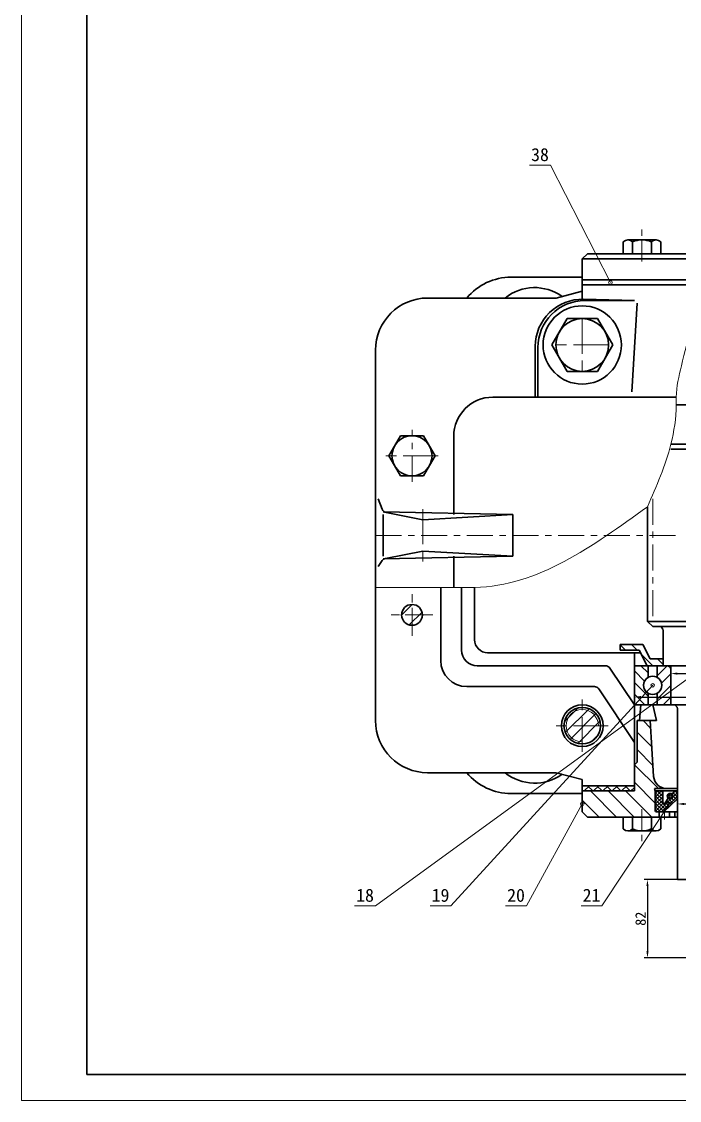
# Model space of a CAD drawing. Header units: millimetres. Extents: x 0 to 1189, y 0 to 841.
# Drawn here: x 0 to 252.2, y 0 to 413.7 of the extents above; entities that cross this region are included whole.
import ezdxf
from ezdxf.enums import TextEntityAlignment as Align

# ---------------------------------------------------------------- set-up
doc = ezdxf.new("R2010")
doc.units = ezdxf.units.MM
for name, color, linetype, lineweight in [('剖面线', 7, 'Continuous', 15), ('尺寸', 3, 'Continuous', 15), ('文字', 7, 'Continuous', 15), ('标注', 7, 'Continuous', 15), ('粗实线', 7, 'Continuous', 30), ('细实线', 7, 'Continuous', 15)]:
    doc.layers.add(name, color=color, linetype=linetype, lineweight=lineweight)
doc.styles.get("Standard").update_dxf_attribs({"font": ''})
doc.styles.get('Standard').set_extended_font_data('SimSun')
doc.dimstyles.new('ISO-25', dxfattribs={"dimtxt": 2.5, "dimasz": 2.5, "dimexe": 1.25, "dimexo": 0.625, "dimtad": 1, "dimtxsty": 'Standard', "dimcen": 2.5, "dimadec": 0, "dimazin": 0, "dimtfac": 1, "dimtmove": 0, "dimatfit": 3, "dimfxl": 1, "dimarcsym": 0})

# ---------------------------------------------------------------- blocks, each defined once
blk = doc.blocks.new('*D16')
at = {"layer": 'Defpoints', "color": 0, "transparency": 16777216}
for p in [(268.93, 84.67), (239.93, 54.67), (268.93, 54.67)]:
    blk.add_point(p, dxfattribs=at)
at = {"layer": '尺寸', "color": 0, "lineweight": -2, "transparency": 16777216}
for p, q in [((268.31, 84.67), (238.68, 84.67)), ((239.93, 82.17), (239.93, 57.17)), ((268.31, 54.67), (238.68, 54.67))]:
    blk.add_line(p, q, dxfattribs=at)
at = {"layer": '尺寸', "color": 0, "transparency": 16777216}
for points in [[(239.52, 82.17), (240.35, 82.17), (239.93, 84.67)], [(239.52, 57.17), (240.35, 57.17), (239.93, 54.67)]]:
    blk.add_solid(points, dxfattribs=at)
at = {"layer": '尺寸', "color": 0, "transparency": 16777216, "insert": (237.31, 69.67), "char_height": 4, "attachment_point": 5, "rotation": 90}
blk.add_mtext('82', dxfattribs=at)
blk = doc.blocks.new('*D21')
at = {"layer": 'Defpoints', "color": 0, "transparency": 16777216}
for p in [(234.93, 154.67), (302.93, 154.67), (302.93, 154.67)]:
    blk.add_point(p, dxfattribs=at)
at = {"layer": '尺寸', "color": 0, "lineweight": -2, "transparency": 16777216}
for p, q in [((234.93, 155.29), (234.93, 155.92)), ((237.43, 154.67), (300.43, 154.67)), ((302.93, 155.29), (302.93, 155.92))]:
    blk.add_line(p, q, dxfattribs=at)
at = {"layer": '尺寸', "color": 0, "transparency": 16777216}
for points in [[(237.43, 155.08), (237.43, 154.25), (234.93, 154.67)], [(300.43, 155.08), (300.43, 154.25), (302.93, 154.67)]]:
    blk.add_solid(points, dxfattribs=at)
at = {"layer": '尺寸', "color": 0, "transparency": 16777216, "insert": (268.93, 157.73), "char_height": 4, "attachment_point": 5}
blk.add_mtext('%%c68H7/k6', dxfattribs=at)
blk = doc.blocks.new('*D22')
at = {"layer": 'Defpoints', "color": 0, "transparency": 16777216}
for p in [(248.93, 163.67), (288.93, 163.67), (288.93, 163.67)]:
    blk.add_point(p, dxfattribs=at)
at = {"layer": '尺寸', "color": 0, "lineweight": -2, "transparency": 16777216}
for p, q in [((248.93, 164.29), (248.93, 164.92)), ((251.43, 163.67), (286.43, 163.67)), ((288.93, 164.29), (288.93, 164.92))]:
    blk.add_line(p, q, dxfattribs=at)
at = {"layer": '尺寸', "color": 0, "transparency": 16777216}
for points in [[(251.43, 164.08), (251.43, 163.25), (248.93, 163.67)], [(286.43, 164.08), (286.43, 163.25), (288.93, 163.67)]]:
    blk.add_solid(points, dxfattribs=at)
at = {"layer": '尺寸', "color": 0, "transparency": 16777216, "insert": (268.93, 166.29), "char_height": 4, "attachment_point": 5}
blk.add_mtext('%%c40k6', dxfattribs=at)
blk = doc.blocks.new('*D28')
at = {"layer": 'Defpoints', "color": 0, "transparency": 16777216}
for p in [(251.43, 113.67), (286.43, 113.67), (286.43, 113.67)]:
    blk.add_point(p, dxfattribs=at)
at = {"layer": '尺寸', "color": 0, "lineweight": -2, "transparency": 16777216}
for p, q in [((251.43, 114.29), (251.43, 114.92)), ((253.93, 113.67), (283.93, 113.67)), ((286.43, 114.29), (286.43, 114.92))]:
    blk.add_line(p, q, dxfattribs=at)
at = {"layer": '尺寸', "color": 0, "transparency": 16777216}
for points in [[(253.93, 114.08), (253.93, 113.25), (251.43, 113.67)], [(283.93, 114.08), (283.93, 113.25), (286.43, 113.67)]]:
    blk.add_solid(points, dxfattribs=at)
at = {"layer": '尺寸', "color": 0, "transparency": 16777216, "insert": (268.93, 116.29), "char_height": 4, "attachment_point": 5}
blk.add_mtext('%%c35f9', dxfattribs=at)

msp = doc.modelspace()

# ---------------------------------------------------------------- hatches: boundary and pattern name
at = {"layer": '剖面线'}
h = msp.add_hatch(dxfattribs=at)
h.set_pattern_fill('ANSI31', color=256, scale=1.5, style=0)
edge = h.paths.add_edge_path(flags=16)
edge.add_arc((149.67, 186.17), 4, 0, 360)
h = msp.add_hatch(dxfattribs=at)
h.set_pattern_fill('ANSI31', color=256, angle=90)
h.paths.add_polyline_path([(238.14, 174.8), (229.46, 174.8), (229.46, 172.66), (236.72, 172.66), (239.82, 166.67), (240.18, 166.67), (243.68, 166.67), (245.93, 166.67), (245.93, 169.33), (241.01, 169.33)])
edge = h.paths.add_edge_path(flags=17)
edge.add_line((234.93, 159.17), (234.93, 151.67))
edge.add_line((234.93, 151.67), (240.18, 151.67))
edge.add_line((240.18, 151.67), (240.18, 156.14))
edge.add_arc((241.93, 159.17), 3.5, 120, 240, ccw=False)
edge.add_line((240.18, 162.2), (240.18, 166.67))
edge.add_line((240.18, 166.67), (234.93, 166.67))
edge.add_line((234.93, 166.67), (234.93, 159.17))
h = msp.add_hatch(dxfattribs=at)
h.set_pattern_fill('ANSI31', color=256, style=0)
edge = h.paths.add_edge_path(flags=16)
edge.add_line((248.93, 159.17), (248.93, 166.67))
edge.add_line((248.93, 166.67), (243.68, 166.67))
edge.add_line((243.68, 166.67), (243.68, 162.2))
edge.add_arc((241.93, 159.17), 3.5, -60, 60, ccw=False)
edge.add_line((243.68, 156.14), (243.68, 151.67))
edge.add_line((243.68, 151.67), (248.93, 151.67))
edge.add_line((248.93, 151.67), (248.93, 159.17))
h = msp.add_hatch(dxfattribs=at)
h.set_pattern_fill('ANSI31', color=256, style=0)
edge = h.paths.add_edge_path(flags=16)
edge.add_arc((214.93, 143.67), 7, 0, 360)
h = msp.add_hatch(dxfattribs=at)
h.set_pattern_fill('ANSI31', color=256, scale=1.5, angle=90, style=0)
edge = h.paths.add_edge_path(flags=16)
edge.add_arc((247.28, 124.57), 5, 183.6173, 270)
edge.add_line((247.28, 119.57), (242.61, 119.57))
edge.add_line((242.61, 119.57), (242.93, 118.67))
edge.add_line((242.93, 118.67), (242.93, 111.17))
edge.add_arc((243.43, 111.17), 0.5, 180, 270)
edge.add_line((243.43, 110.67), (244.43, 110.67))
edge.add_line((244.43, 110.67), (244.43, 108.67))
edge.add_line((244.43, 108.67), (229.43, 108.67))
edge.add_line((229.43, 108.67), (220.43, 108.67))
edge.add_line((220.43, 108.67), (216.93, 108.67))
edge.add_line((216.93, 108.67), (214.93, 110.67))
edge.add_line((214.93, 110.67), (214.93, 118.67))
edge.add_line((214.93, 118.67), (220.43, 118.67))
edge.add_line((220.43, 118.67), (229.43, 118.67))
edge.add_line((229.43, 118.67), (234.93, 118.67))
edge.add_line((234.93, 118.67), (234.93, 120.67))
edge.add_line((234.93, 120.67), (234.93, 128.67))
edge.add_line((234.93, 128.67), (235.93, 129.67))
edge.add_line((235.93, 129.67), (235.93, 145.67))
edge.add_line((235.93, 145.67), (240.93, 145.67))
edge.add_line((240.93, 145.67), (242.29, 124.25))
h = msp.add_hatch(dxfattribs=at)
h.set_pattern_fill('ANSI37', color=256, scale=0.8, style=0)
h.paths.add_polyline_path([(214.93, 118.67), (214.93, 120.67), (234.93, 120.67), (234.93, 118.67)], flags=16)
h = msp.add_hatch(dxfattribs=at)
h.set_pattern_fill('ANSI37', color=256, scale=0.3, angle=90, style=0)
edge = h.paths.add_edge_path(flags=16)
edge.add_arc((243.43, 111.17), 0.5, 180, 270)
edge.add_line((243.43, 110.67), (246.18, 110.67))
edge.add_line((246.18, 110.67), (251.43, 115.67))
edge.add_line((251.43, 115.67), (251.43, 118.67))
edge.add_line((251.43, 118.67), (250.43, 118.67))
edge.add_line((250.43, 118.67), (249.35, 117.42))
edge.add_arc((248.6, 116.67), 1.06, -135, 45, ccw=False)
edge.add_line((247.85, 115.92), (246.69, 114.1))
edge.add_arc((246.27, 114.37), 0.5, 180, 327.3449, ccw=False)
edge.add_line((245.77, 114.37), (245.77, 116.67))
edge.add_line((245.77, 116.67), (245.77, 118.67))
edge.add_line((245.77, 118.67), (242.93, 118.67))
edge.add_line((242.93, 118.67), (242.93, 111.17))
h = msp.add_hatch(dxfattribs=at)
h.set_pattern_fill('ANSI31', color=256, scale=1.5, angle=90, style=0)
h.paths.add_polyline_path([(248.43, 108.67), (248.43, 110.67), (250.43, 110.67), (250.43, 108.67)], flags=16)

# ---------------------------------------------------------------- linework, layer by layer
for centre in [(225.73, 313.67), (241.93, 159.17), (214.93, 113.67), (248.43, 113.67)]:
    msp.add_circle(centre, 0.7, dxfattribs=at)
at = {"layer": '标注'}
for p, q in [((202.73, 358.67), (194.73, 358.67)), ((225.73, 313.67), (202.73, 358.67)), ((268.93, 171.67), (135.67, 74.67)), ((241.93, 159.17), (164.61, 74.67)), ((214.93, 113.67), (193.55, 74.67)), ((248.43, 113.67), (222.49, 74.67)), ((135.67, 74.67), (127.67, 74.67)), ((164.61, 74.67), (156.61, 74.67)), ((193.55, 74.67), (185.55, 74.67)), ((222.49, 74.67), (214.49, 74.67))]:
    msp.add_line(p, q, dxfattribs=at)
at = {"layer": '粗实线'}
for p, q in [((25, 831), (25, 10)), ((230.63, 324.67), (230.63, 329.22)), ((243.21, 329.97), (232.43, 329.97)), ((234.23, 324.67), (234.23, 329.22)), ((241.42, 324.67), (241.42, 329.22)), ((245.01, 324.67), (245.01, 329.22)), ((214.93, 322.67), (216.93, 324.67)), ((214.93, 312.67), (214.93, 322.67)), ((214.93, 322.67), (260.93, 322.67)), ((216.93, 324.67), (260.93, 324.67)), ((237.82, 324.67), (230.63, 324.67)), ((230.63, 324.67), (230.63, 324.67)), ((237.82, 324.67), (245.01, 324.67)), ((245.01, 324.67), (245.01, 324.67)), ((214.93, 315.67), (187.67, 315.67)), ((214.93, 314.67), (260.93, 314.67)), ((204.93, 307.67), (214.93, 310.26)), ((214.93, 307.17), (214.93, 312.67)), ((214.93, 312.67), (260.93, 312.67)), ((155.67, 307.67), (204.93, 307.67)), ((215.41, 307.18), (234.93, 306.67)), ((215.93, 306.67), (234.93, 306.67)), ((235.93, 305.67), (233.93, 271.67)), ((203.26, 289.67), (209.1, 299.78)), ((209.1, 299.78), (220.77, 299.78)), ((220.77, 299.78), (226.61, 289.67)), ((209.1, 279.56), (203.26, 289.67)), ((226.61, 289.67), (220.77, 279.56)), ((135.67, 287.67), (135.67, 196.67)), ((196.93, 289.19), (196.93, 269.67)), ((197.93, 288.67), (197.93, 269.67)), ((220.77, 279.56), (209.1, 279.56)), ((180.67, 269.67), (250.93, 269.67)), ((250.93, 266.67), (291.93, 266.67)), ((140.78, 247.17), (145.22, 254.86)), ((145.22, 254.86), (154.11, 254.86)), ((154.11, 254.86), (158.55, 247.17)), ((165.67, 254.67), (165.67, 236.67)), ((295.93, 251.67), (248.93, 251.67)), ((248.93, 249.67), (292.93, 249.67)), ((145.22, 239.47), (140.78, 247.17)), ((158.55, 247.17), (154.11, 239.47)), ((154.11, 239.47), (145.22, 239.47)), ((165.67, 224.67), (165.67, 236.67)), ((138.26, 226.68), (136.67, 230.67)), ((239.93, 183.67), (239.93, 227.67)), ((138.67, 225.67), (188.3, 224.67)), ((138.67, 208.67), (138.67, 224.67)), ((139.73, 225.46), (153.88, 222.67)), ((153.88, 222.67), (188.3, 224.67)), ((188.3, 208.67), (188.3, 224.67)), ((138.21, 206.97), (136.67, 204.67)), ((138.67, 207.67), (188.3, 208.67)), ((139.48, 207.83), (153.88, 210.67)), ((153.88, 210.67), (188.3, 208.67)), ((165.67, 196.67), (165.67, 208.67)), ((135.67, 145.67), (135.67, 196.67)), ((160.67, 168.67), (160.67, 196.67)), ((168.67, 172.67), (168.67, 196.67)), ((173.67, 176.67), (173.67, 196.67)), ((241.93, 181.67), (239.93, 183.67)), ((239.93, 183.67), (292.93, 183.67)), ((241.93, 181.67), (295.93, 181.67)), ((244.43, 181.67), (244.43, 181.67)), ((245.93, 180.17), (245.93, 166.67)), ((238.14, 174.8), (229.46, 174.8)), ((229.46, 174.8), (229.46, 172.66)), ((238.14, 174.8), (241.01, 169.33)), ((238.14, 174.8), (238.14, 174.8)), ((178.67, 171.67), (234.93, 171.67)), ((229.46, 172.66), (236.72, 172.66)), ((234.93, 120.67), (234.93, 171.67)), ((237.23, 171.67), (234.93, 171.67)), ((239.82, 166.67), (236.72, 172.66)), ((245.93, 169.92), (245.93, 169.92)), ((174.67, 166.67), (196.8, 166.67)), ((223.86, 166.67), (196.8, 166.67)), ((225.53, 165.78), (234.93, 151.67)), ((240.18, 166.67), (234.93, 166.67)), ((234.93, 166.67), (234.93, 159.17)), ((240.18, 162.2), (240.18, 166.67)), ((243.68, 166.67), (240.18, 166.67)), ((241.01, 169.33), (245.93, 169.33)), ((248.93, 166.67), (243.68, 166.67)), ((243.68, 166.67), (243.68, 162.2)), ((247.43, 166.67), (245.93, 166.67)), ((291.93, 166.67), (245.93, 166.67)), ((248.93, 159.17), (248.93, 166.67)), ((248.93, 165.17), (248.93, 151.67)), ((170.67, 158.67), (196.8, 158.67)), ((219.58, 158.67), (196.8, 158.67)), ((221.25, 157.78), (234.93, 137.24)), ((234.93, 159.17), (234.93, 151.67)), ((248.93, 151.67), (248.93, 159.17)), ((240.18, 151.67), (240.18, 156.14)), ((243.68, 156.14), (243.68, 151.67)), ((234.93, 151.67), (240.18, 151.67)), ((236.93, 145.67), (237.43, 151.67)), ((243.68, 151.67), (240.18, 151.67)), ((243.43, 145.67), (241.93, 151.67)), ((243.68, 151.67), (248.93, 151.67)), ((249.93, 151.67), (248.93, 151.67)), ((288.93, 151.67), (248.93, 151.67)), ((251.43, 150.17), (251.43, 84.67)), ((240.93, 145.67), (235.93, 145.67)), ((235.93, 145.67), (235.93, 129.67)), ((242.29, 124.25), (240.93, 145.67)), ((240.93, 145.67), (243.43, 145.67)), ((235.93, 129.67), (234.93, 128.67)), ((234.93, 128.67), (234.93, 120.67)), ((155.67, 125.67), (204.93, 125.67)), ((204.93, 125.67), (214.93, 123.08)), ((214.93, 123.08), (214.93, 120.67)), ((214.93, 120.67), (234.93, 120.67)), ((214.93, 118.67), (214.93, 120.67)), ((214.93, 120.67), (234.93, 120.67)), ((234.93, 120.67), (234.93, 118.67)), ((234.93, 120.67), (234.93, 118.67)), ((214.93, 117.67), (187.67, 117.67)), ((220.43, 118.67), (214.93, 118.67)), ((214.93, 118.67), (214.93, 110.67)), ((234.93, 118.67), (214.93, 118.67)), ((229.43, 118.67), (220.43, 118.67)), ((234.93, 118.67), (229.43, 118.67)), ((247.28, 119.57), (242.61, 119.57)), ((242.93, 118.67), (242.61, 119.57)), ((242.61, 119.57), (251.43, 119.57)), ((242.93, 111.17), (242.93, 118.67)), ((242.93, 111.17), (242.93, 118.67)), ((245.77, 118.67), (242.93, 118.67)), ((242.93, 118.67), (251.43, 118.67)), ((245.77, 116.67), (245.77, 118.67)), ((245.77, 114.37), (245.77, 116.67)), ((246.69, 114.1), (247.85, 115.92)), ((247.85, 115.92), (247.85, 115.92)), ((250.43, 118.67), (249.35, 117.42)), ((251.43, 118.67), (250.43, 118.67)), ((251.43, 108.67), (251.43, 119.57)), ((251.43, 115.67), (251.43, 118.67)), ((246.18, 110.67), (251.43, 115.67)), ((251.43, 110.67), (251.43, 115.67)), ((214.93, 110.67), (216.93, 108.67)), ((216.93, 108.67), (220.43, 108.67)), ((220.43, 108.67), (229.43, 108.67)), ((229.43, 108.67), (244.43, 108.67)), ((237.82, 108.67), (230.63, 108.67)), ((230.63, 108.67), (230.63, 108.67)), ((230.63, 108.67), (230.63, 104.11)), ((234.23, 108.67), (234.23, 104.11)), ((237.82, 108.67), (245.01, 108.67)), ((241.42, 108.67), (241.42, 104.11)), ((243.43, 110.67), (244.43, 110.67)), ((243.43, 110.67), (246.18, 110.67)), ((244.43, 108.67), (244.43, 110.67)), ((248.43, 110.67), (244.43, 110.67)), ((244.43, 110.67), (251.43, 110.67)), ((248.43, 108.67), (244.43, 108.67)), ((245.01, 108.67), (245.01, 108.67)), ((245.01, 108.67), (245.01, 104.11)), ((246.18, 110.67), (251.43, 110.67)), ((248.43, 108.67), (248.43, 110.67)), ((248.43, 110.67), (250.43, 110.67)), ((250.43, 108.67), (248.43, 108.67)), ((250.43, 110.67), (250.43, 108.67)), ((250.43, 108.67), (251.43, 108.67)), ((232.43, 103.37), (243.21, 103.37)), ((286.43, 84.67), (251.43, 84.67)), ((25, 10), (1179, 10))]:
    msp.add_line(p, q, dxfattribs=at)
for centre, radius in [((214.93, 289.67), 15), ((214.93, 289.67), 10.11), ((149.67, 247.17), 7.69), ((149.67, 186.17), 4), ((241.93, 159.17), 3.5), ((214.93, 143.67), 8), ((214.93, 143.67), 7), ((248.6, 116.67), 1.06), ((248.6, 116.67), 0.531)]:
    msp.add_circle(centre, radius, dxfattribs=at)
for centre, radius, start, end in [((232.43, 327.42), 2.54, 45, 135), ((237.82, 320.92), 9.05, 66.5982, 113.4018), ((243.21, 327.42), 2.54, 45, 135), ((187.67, 293.67), 22, 90, 140.4788), ((196.67, 293.67), 18, 54.1486, 128.9424), ((155.67, 287.67), 20, 90, 180), ((214.93, 289.19), 18, 88.4926, 180), ((215.93, 288.67), 18, 90, 180), ((180.67, 254.67), 15, 90, 180), ((140.12, 227.42), 2, 201.8014, 258.8431), ((139.87, 205.87), 2, 101.1569, 146.3099), ((244.43, 180.17), 1.5, 0, 90), ((178.67, 176.67), 5, 180, 270), ((174.67, 172.67), 6, 180, 270), ((170.67, 168.67), 10, 180, 270), ((223.86, 164.67), 2, 33.6901, 90), ((247.43, 165.17), 1.5, 0, 90), ((241.93, 159.17), 3.5, 120, 240), ((241.93, 159.17), 3.5, 300, 60), ((219.58, 156.67), 2, 33.6901, 90), ((249.93, 150.17), 1.5, 0, 90), ((155.67, 145.67), 20, 180, 270), ((187.67, 139.67), 22, 219.5212, 270), ((196.67, 139.67), 18, 231.0576, 305.8514), ((247.28, 124.57), 5, 183.6173, 270), ((248.6, 116.67), 1.06, 225, 45), ((246.27, 114.37), 0.5, 180, 327.3449), ((243.43, 111.17), 0.5, 180, 270), ((243.43, 111.17), 0.5, 180, 270), ((232.43, 105.91), 2.54, 225, 315), ((237.82, 112.42), 9.05, 246.5982, 293.4018), ((243.21, 105.91), 2.54, 225, 315)]:
    msp.add_arc(centre, radius, start, end, dxfattribs=at)
at = {"layer": '细实线'}
for p, q in [((0, 841), (0, 0)), ((237.82, 333.97), (237.82, 331.51)), ((237.82, 329.87), (237.82, 321.67)), ((237.82, 321.67), (237.82, 321.67)), ((214.93, 286.33), (214.93, 299.67)), ((214.93, 299.67), (214.93, 299.67)), ((204.93, 289.67), (208.93, 289.67)), ((211.6, 289.67), (224.93, 289.67)), ((224.93, 289.67), (224.93, 289.67)), ((214.93, 279.67), (214.93, 283.67)), ((149.67, 254.67), (149.67, 257.17)), ((149.67, 257.17), (149.67, 257.17)), ((149.67, 249.67), (149.67, 252.17)), ((139.67, 247.17), (143.67, 247.17)), ((146.33, 247.17), (159.67, 247.17)), ((149.67, 237.17), (149.67, 247.17)), ((159.67, 247.17), (159.67, 247.17)), ((241.93, 230.67), (241.93, 220.67)), ((153.88, 213.33), (153.88, 226.67)), ((153.88, 226.67), (153.88, 226.67)), ((135.67, 216.67), (145.67, 216.67)), ((148.17, 216.67), (150.67, 216.67)), ((153.17, 216.67), (163.17, 216.67)), ((165.67, 216.67), (168.17, 216.67)), ((170.67, 216.67), (180.67, 216.67)), ((183.17, 216.67), (185.67, 216.67)), ((188.17, 216.67), (198.17, 216.67)), ((200.67, 216.67), (203.17, 216.67)), ((205.67, 216.67), (215.67, 216.67)), ((218.17, 216.67), (220.67, 216.67)), ((223.17, 216.67), (233.17, 216.67)), ((235.67, 216.67), (238.17, 216.67)), ((240.67, 216.67), (250.67, 216.67)), ((241.93, 218.17), (241.93, 215.67)), ((241.93, 213.17), (241.93, 203.17)), ((153.88, 206.67), (153.88, 210.67)), ((241.93, 200.67), (241.93, 198.17)), ((241.93, 195.67), (241.93, 185.67)), ((149.67, 194.17), (149.67, 190.97)), ((141.67, 186.17), (144.87, 186.17)), ((147, 186.17), (157.67, 186.17)), ((149.67, 188.83), (149.67, 178.17)), ((157.67, 186.17), (157.67, 186.17)), ((149.67, 178.17), (149.67, 178.17)), ((241.93, 181.67), (241.93, 181.67)), ((214.93, 153.67), (214.93, 149.67)), ((214.93, 153.67), (214.93, 149.67)), ((214.93, 147), (214.93, 133.67)), ((214.93, 147), (214.93, 133.67)), ((204.93, 143.67), (208.93, 143.67)), ((204.93, 143.67), (208.93, 143.67)), ((211.6, 143.67), (224.93, 143.67)), ((211.6, 143.67), (224.93, 143.67)), ((224.93, 143.67), (224.93, 143.67)), ((224.93, 143.67), (224.93, 143.67)), ((214.93, 133.67), (214.93, 133.67)), ((214.93, 133.67), (214.93, 133.67)), ((237.82, 103.47), (237.82, 111.67)), ((237.82, 111.67), (237.82, 111.67)), ((246.43, 111.67), (246.43, 110.87)), ((246.43, 110.33), (246.43, 107.67)), ((246.43, 107.67), (246.43, 107.67)), ((237.82, 99.37), (237.82, 101.83)), ((0, 0), (1189, 0))]:
    msp.add_line(p, q, dxfattribs=at)
msp.add_arc((214.93, 143.67), 6.2, 0, 270, dxfattribs=at)
for points, knots in [([(239.93, 227.67), (243.39, 235.52), (248.89, 248.01), (251.07, 262.62), (250.8, 272.73), (254.43, 288.2), (258.2, 302.39), (260.93, 312.67)], [0, 0, 0, 0, 25.632011, 40.764757, 43.764757, 55.930282, 87.945903, 87.945903, 87.945903, 87.945903]), ([(135.67, 196.67), (145, 196.67), (155, 196.67), (166, 196.67), (169.33, 196.68), (196.49, 196.18), (218.93, 212.45), (239.93, 227.67)], [0, 0, 0, 0, 28, 30, 33, 38, 111.159198, 111.159198, 111.159198, 111.159198])]:
    msp.add_open_spline(points, degree=3, knots=knots, dxfattribs=at)

# ---------------------------------------------------------------- texts
at = {"layer": '文字'}
for s, p in [('38', (198.73, 362.67)), ('18', (131.67, 78.67)), ('19', (160.61, 78.67)), ('20', (189.55, 78.67)), ('21', (218.49, 78.67))]:
    msp.add_text(s, height=5, dxfattribs=at).set_placement(p, align=Align.MIDDLE_CENTER)

# ---------------------------------------------------------------- dimensions: what is measured, and where the dimension line sits
at = {"layer": '尺寸'}
for base, p1, p2, override, picture, middle in [((288.93, 163.67), (248.93, 163.67), (288.93, 163.67), {"dimtxt": 4, "dimdec": 0, "dimdsep": 46, "dimpost": '%%c<>k6'}, '*D22', (268.93, 166.29)), ((302.93, 154.67), (234.93, 154.67), (302.93, 154.67), {"dimtxt": 4, "dimdec": 0, "dimdsep": 46, "dimpost": '%%c<>H7/k6'}, '*D21', (268.93, 157.73)), ((286.43, 113.67), (251.43, 113.67), (286.43, 113.67), {"dimtxt": 4, "dimdec": 0, "dimdsep": 46, "dimpost": '%%c<>f9'}, '*D28', (268.93, 116.29))]:
    dim = msp.add_linear_dim(base=base, p1=p1, p2=p2, dimstyle='ISO-25', override=override, dxfattribs=at)
    dim.commit()
    dim.dimension.update_dxf_attribs({"geometry": picture, "text_midpoint": middle})
dim = msp.add_aligned_dim(p1=(268.93, 84.67), p2=(268.93, 54.67), distance=-29, text='82', dimstyle='ISO-25', override={"dimtxt": 4, "dimdec": 0, "dimdsep": 46, "dimpost": '<>', "dimtfac": 0.5, "dimfrac": 1}, dxfattribs=at)
dim.commit()
dim.dimension.update_dxf_attribs({"geometry": '*D16', "text_midpoint": (237.31, 69.67)})

doc.saveas('drawing.dxf')
